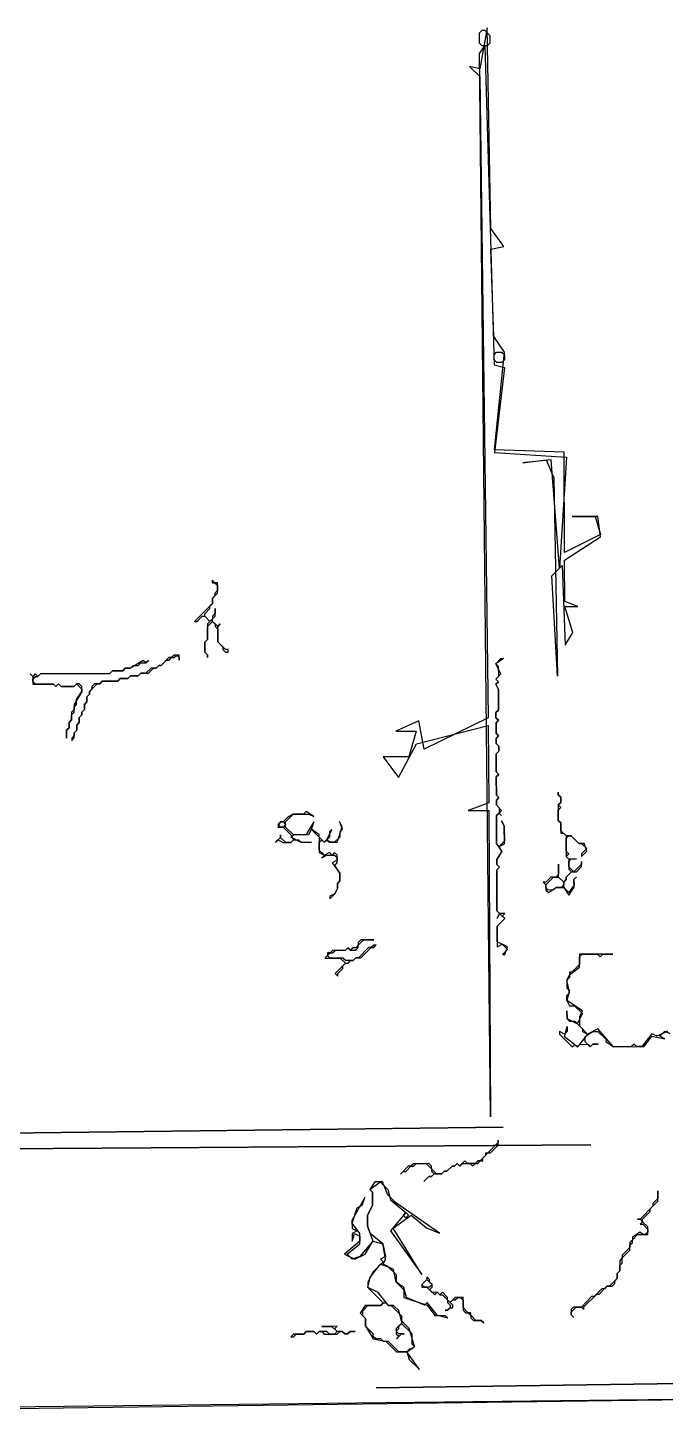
# Model space of a CAD drawing. Header units: inches. Extents: x 0 to 116, y 1 to 63.
# Drawn here: x 44.34 to 59.32, y 1.84 to 34.29 of the extents above; entities that cross this region are included whole.
import ezdxf

# ---------------------------------------------------------------- set-up
doc = ezdxf.new("R2010")
doc.units = ezdxf.units.IN

msp = doc.modelspace()

# ---------------------------------------------------------------- linework, layer by layer
for points in [[(55.13638, 34.29231), (54.96025, 33.32498), (54.71833, 33.38411), (54.9612, 33.14378), (55.16074, 18.10502), (53.65456, 17.37232), (53.53028, 18.03608), (52.98795, 17.79164), (53.47114, 17.79417), (53.29311, 17.18923), (52.68912, 17.18606), (53.05404, 16.70477), (53.47273, 17.49217), (55.16169, 17.92382), (55.17118, 16.11185), (54.68893, 15.92812), (55.17213, 15.93065), (55.20976, 8.74315), (54.95835, 33.68737), (55.0782, 33.8692), (55.29861, 26.38065), (55.54052, 26.32152), (55.30936, 24.32708), (57.00117, 24.21514), (56.83357, 21.61703), (56.63909, 24.15284), (55.97502, 24.08896), (56.5183, 24.15221), (56.70171, 23.73036), (56.78646, 19.07994), (56.65333, 21.43488), (56.89366, 21.67774), (56.96386, 19.80568), (57.14348, 20.10863), (56.95912, 20.71167), (57.26111, 20.71325), (56.95848, 20.83247), (56.95342, 21.79886), (57.79617, 22.34688), (57.73324, 22.82975), (57.12925, 22.82659), (57.67284, 22.82944), (57.79585, 22.40727), (56.95248, 21.98005), (56.94014, 24.33562), (55.30905, 24.38748), (55.53863, 26.68391), (55.29513, 27.04504), (55.22398, 29.0983), (55.52566, 29.16028), (55.22145, 29.58149)], [(55.13638, 34.29231), (54.96025, 33.32498), (54.71833, 33.38411), (54.9612, 33.14378), (55.16074, 18.10502), (53.65456, 17.37232), (53.53028, 18.03608), (52.98795, 17.79164), (53.47114, 17.79417), (53.29311, 17.18923), (52.68912, 17.18606), (53.05404, 16.70477), (53.47273, 17.49217), (55.16169, 17.92382), (55.17118, 16.11185), (54.68893, 15.92812), (55.17213, 15.93065), (55.20976, 8.74315), (54.95835, 33.68737), (55.0782, 33.8692), (55.29861, 26.38065), (55.54052, 26.32152), (55.30936, 24.32708), (57.00117, 24.21514), (56.83357, 21.61703), (56.63909, 24.15284), (55.97502, 24.08896), (56.5183, 24.15221), (56.70171, 23.73036), (56.78646, 19.07994), (56.65333, 21.43488), (56.89366, 21.67774), (56.96386, 19.80568), (57.14348, 20.10863), (56.95912, 20.71167), (57.26111, 20.71325), (56.95848, 20.83247), (56.95342, 21.79886), (57.79617, 22.34688), (57.73324, 22.82975), (57.12925, 22.82659), (57.67284, 22.82944), (57.79585, 22.40727), (56.95248, 21.98005), (56.94014, 24.33562), (55.30905, 24.38748), (55.53863, 26.68391), (55.29513, 27.04504), (55.22398, 29.0983), (55.52566, 29.16028), (55.22145, 29.58149)], [(55.0159, 34.23128), (55.0763, 34.2316), (55.19773, 34.11143), (55.19868, 33.93023), (55.1386, 33.86952), (55.0178, 33.86889), (54.95708, 33.92897), (54.95582, 34.17057)], [(19.38134, 33.86349), (19.63844, 7.83208), (57.56881, 8.09109), (19.69884, 7.8324), (19.18623, 24.98355), (19.50182, 33.92453), (19.9126, 24.68535)], [(19.38134, 33.86349), (19.63844, 7.83208), (57.56881, 8.09109), (19.69884, 7.8324), (19.18623, 24.98355), (19.50182, 33.92453), (19.9126, 24.68535)], [(55.29735, 26.62225), (55.35743, 26.68297), (55.47823, 26.6836), (55.53894, 26.62352), (55.53958, 26.50272), (55.47949, 26.442), (55.35869, 26.44137), (55.29798, 26.50145)], [(19.67227, 24.44249), (19.81837, 8.07463), (55.51302, 8.50313), (19.87877, 8.07495)], [(19.67227, 24.44249), (19.81837, 8.07463), (55.51302, 8.50313), (19.87877, 8.07495)], [(48.68095, 21.33273), (48.68127, 21.27234), (48.74167, 21.27265), (48.80238, 21.21257), (48.80301, 21.09177), (48.74293, 21.03106), (48.74325, 20.97066), (48.68317, 20.90994), (48.6838, 20.78914), (48.26322, 20.36413), (48.32362, 20.36445), (48.44378, 20.48588), (48.50418, 20.4862), (48.62561, 20.36603), (48.56553, 20.30532), (48.56743, 19.94292), (48.50734, 19.88221), (48.50861, 19.64061), (48.56932, 19.58053), (48.56964, 19.52013), (48.56932, 19.58053), (48.50861, 19.64061), (48.50734, 19.88221), (48.56743, 19.94292), (48.56585, 20.24492), (48.68601, 20.36635), (48.74673, 20.30627), (48.74704, 20.24587), (48.80776, 20.18578), (48.80934, 19.88379), (48.93077, 19.76362), (48.93109, 19.70322), (48.9918, 19.64314), (49.0522, 19.64346), (49.05189, 19.70385), (48.99149, 19.70354), (48.80934, 19.88379), (48.80744, 20.24618), (48.86753, 20.3069), (48.80744, 20.24618), (48.68601, 20.36635), (48.6857, 20.42675), (48.74578, 20.48746), (48.74483, 20.66866), (48.74546, 20.54786), (48.68538, 20.48715), (48.6857, 20.42675), (48.62561, 20.36603), (48.50418, 20.4862), (48.50387, 20.5466), (48.62403, 20.66803), (48.62371, 20.72843), (48.6838, 20.78914), (48.68317, 20.90994), (48.80333, 21.03137), (48.80207, 21.27297), (48.74167, 21.27265)], [(48.68095, 21.33273), (48.68127, 21.27234), (48.74167, 21.27265), (48.80238, 21.21257), (48.80301, 21.09177), (48.74293, 21.03106), (48.74325, 20.97066), (48.68317, 20.90994), (48.6838, 20.78914), (48.26322, 20.36413), (48.32362, 20.36445), (48.44378, 20.48588), (48.50418, 20.4862), (48.62561, 20.36603), (48.56553, 20.30532), (48.56743, 19.94292), (48.50734, 19.88221), (48.50861, 19.64061), (48.56932, 19.58053), (48.56964, 19.52013), (48.56932, 19.58053), (48.50861, 19.64061), (48.50734, 19.88221), (48.56743, 19.94292), (48.56585, 20.24492), (48.68601, 20.36635), (48.74673, 20.30627), (48.74704, 20.24587), (48.80776, 20.18578), (48.80934, 19.88379), (48.93077, 19.76362), (48.93109, 19.70322), (48.9918, 19.64314), (49.0522, 19.64346), (49.05189, 19.70385), (48.99149, 19.70354), (48.80934, 19.88379), (48.80744, 20.24618), (48.86753, 20.3069), (48.80744, 20.24618), (48.68601, 20.36635), (48.6857, 20.42675), (48.74578, 20.48746), (48.74483, 20.66866), (48.74546, 20.54786), (48.68538, 20.48715), (48.6857, 20.42675), (48.62561, 20.36603), (48.50418, 20.4862), (48.50387, 20.5466), (48.62403, 20.66803), (48.62371, 20.72843), (48.6838, 20.78914), (48.68317, 20.90994), (48.80333, 21.03137), (48.80207, 21.27297), (48.74167, 21.27265)], [(47.90493, 19.57705), (47.78413, 19.57642), (47.72405, 19.5157), (47.66365, 19.51538), (47.4834, 19.33324), (47.423, 19.33292), (47.36292, 19.27221), (47.24212, 19.27157), (47.12196, 19.15014), (47.00116, 19.14951), (46.94108, 19.08879), (46.75988, 19.08785), (46.6998, 19.02713), (46.5186, 19.02618), (46.45852, 18.96547), (46.09612, 18.96357), (46.03604, 18.90285), (45.91524, 18.90222), (45.85516, 18.8415), (45.85547, 18.78111), (45.79539, 18.72039), (45.79571, 18.65999), (45.73562, 18.59928), (45.73626, 18.47848), (45.67617, 18.41776), (45.67681, 18.29696), (45.61672, 18.23625), (45.61704, 18.17585), (45.55696, 18.11513), (45.55759, 17.99434), (45.49751, 17.93362), (45.49814, 17.81282), (45.43805, 17.75211), (45.43837, 17.69171), (45.37829, 17.63099), (45.3786, 17.57059), (45.43869, 17.63131), (45.43805, 17.75211), (45.49814, 17.81282), (45.49751, 17.93362), (45.55759, 17.99434), (45.55696, 18.11513), (45.61704, 18.17585), (45.61672, 18.23625), (45.67681, 18.29696), (45.67617, 18.41776), (45.73626, 18.47848), (45.73562, 18.59928), (45.79571, 18.65999), (45.79539, 18.72039), (45.97564, 18.90254), (46.03604, 18.90285), (46.09612, 18.96357), (46.45852, 18.96547), (46.5186, 19.02618), (46.6998, 19.02713), (46.75988, 19.08785), (46.94108, 19.08879), (47.00116, 19.14951), (47.18236, 19.15046), (47.30252, 19.27189), (47.36292, 19.27221), (47.423, 19.33292), (47.4834, 19.33324), (47.60357, 19.45467), (47.66397, 19.45498), (47.72405, 19.5157), (47.78445, 19.51602), (47.84453, 19.57673), (47.90525, 19.51665), (47.90557, 19.45625)], [(47.90493, 19.57705), (47.78413, 19.57642), (47.72405, 19.5157), (47.66365, 19.51538), (47.4834, 19.33324), (47.423, 19.33292), (47.36292, 19.27221), (47.24212, 19.27157), (47.12196, 19.15014), (47.00116, 19.14951), (46.94108, 19.08879), (46.75988, 19.08785), (46.6998, 19.02713), (46.5186, 19.02618), (46.45852, 18.96547), (46.09612, 18.96357), (46.03604, 18.90285), (45.91524, 18.90222), (45.85516, 18.8415), (45.85547, 18.78111), (45.79539, 18.72039), (45.79571, 18.65999), (45.73562, 18.59928), (45.73626, 18.47848), (45.67617, 18.41776), (45.67681, 18.29696), (45.61672, 18.23625), (45.61704, 18.17585), (45.55696, 18.11513), (45.55759, 17.99434), (45.49751, 17.93362), (45.49814, 17.81282), (45.43805, 17.75211), (45.43837, 17.69171), (45.37829, 17.63099), (45.3786, 17.57059), (45.43869, 17.63131), (45.43805, 17.75211), (45.49814, 17.81282), (45.49751, 17.93362), (45.55759, 17.99434), (45.55696, 18.11513), (45.61704, 18.17585), (45.61672, 18.23625), (45.67681, 18.29696), (45.67617, 18.41776), (45.73626, 18.47848), (45.73562, 18.59928), (45.79571, 18.65999), (45.79539, 18.72039), (45.97564, 18.90254), (46.03604, 18.90285), (46.09612, 18.96357), (46.45852, 18.96547), (46.5186, 19.02618), (46.6998, 19.02713), (46.75988, 19.08785), (46.94108, 19.08879), (47.00116, 19.14951), (47.18236, 19.15046), (47.30252, 19.27189), (47.36292, 19.27221), (47.423, 19.33292), (47.4834, 19.33324), (47.60357, 19.45467), (47.66397, 19.45498), (47.72405, 19.5157), (47.78445, 19.51602), (47.84453, 19.57673), (47.90525, 19.51665), (47.90557, 19.45625)], [(55.45546, 19.49578), (55.51586, 19.4961), (55.3353, 19.37435), (55.39601, 19.31427), (55.39728, 19.07267), (55.33719, 19.01195), (55.39791, 18.95187), (55.33783, 18.89116), (55.39886, 18.77067), (55.40139, 18.28748), (55.34131, 18.22677), (55.34194, 18.10597), (55.40265, 18.04588), (55.34257, 17.98517), (55.34384, 17.74357), (55.40455, 17.68349), (55.34447, 17.62277), (55.3451, 17.50198), (55.40582, 17.44189), (55.40645, 17.32109), (55.34637, 17.26038), (55.34858, 16.83758), (55.40929, 16.7775), (55.34921, 16.71679), (55.35143, 16.29399), (55.41214, 16.23391), (55.35206, 16.17319), (55.35269, 16.0524), (55.41341, 15.99231), (55.41404, 15.87151), (55.35396, 15.8108), (55.35743, 15.14641), (55.47918, 14.96584), (55.35933, 14.78401), (55.35996, 14.66321), (55.42068, 14.60313), (55.3606, 14.54242), (55.36566, 13.57603), (55.42637, 13.51595), (55.36661, 13.39483), (55.42637, 13.51595), (55.5478, 13.39578), (55.36755, 13.21363), (55.37008, 12.73044), (55.49057, 12.79147), (55.612, 12.67131), (55.49183, 12.54988), (55.55223, 12.55019), (55.61168, 12.73171), (55.36945, 12.85124), (55.36755, 13.21363), (55.5478, 13.39578), (55.48709, 13.45586), (55.54717, 13.51658), (55.42637, 13.51595), (55.36566, 13.57603), (55.3606, 14.54242), (55.42068, 14.60313), (55.35996, 14.66321), (55.35933, 14.78401), (55.47918, 14.96584), (55.41815, 15.08633), (55.53863, 15.14736), (55.53642, 15.57015), (55.47539, 15.69063), (55.53642, 15.57015), (55.53832, 15.20776), (55.41815, 15.08633), (55.35743, 15.14641), (55.35396, 15.8108), (55.41404, 15.87151), (55.47475, 15.81143), (55.41404, 15.87151), (55.47412, 15.93223), (55.35269, 16.0524), (55.35206, 16.17319), (55.41214, 16.23391), (55.35143, 16.29399), (55.34921, 16.71679), (55.40929, 16.7775), (55.34858, 16.83758), (55.34637, 17.26038), (55.40645, 17.32109), (55.40582, 17.44189), (55.3451, 17.50198), (55.34447, 17.62277), (55.40455, 17.68349), (55.34384, 17.74357), (55.34257, 17.98517), (55.40265, 18.04588), (55.34194, 18.10597), (55.34131, 18.22677), (55.40139, 18.28748), (55.39886, 18.77067), (55.33783, 18.89116), (55.39791, 18.95187), (55.33719, 19.01195), (55.45736, 19.13339), (55.3353, 19.37435)], [(55.45546, 19.49578), (55.51586, 19.4961), (55.3353, 19.37435), (55.39601, 19.31427), (55.39728, 19.07267), (55.33719, 19.01195), (55.39791, 18.95187), (55.33783, 18.89116), (55.39886, 18.77067), (55.40139, 18.28748), (55.34131, 18.22677), (55.34194, 18.10597), (55.40265, 18.04588), (55.34257, 17.98517), (55.34384, 17.74357), (55.40455, 17.68349), (55.34447, 17.62277), (55.3451, 17.50198), (55.40582, 17.44189), (55.40645, 17.32109), (55.34637, 17.26038), (55.34858, 16.83758), (55.40929, 16.7775), (55.34921, 16.71679), (55.35143, 16.29399), (55.41214, 16.23391), (55.35206, 16.17319), (55.35269, 16.0524), (55.41341, 15.99231), (55.41404, 15.87151), (55.35396, 15.8108), (55.35743, 15.14641), (55.47918, 14.96584), (55.35933, 14.78401), (55.35996, 14.66321), (55.42068, 14.60313), (55.3606, 14.54242), (55.36566, 13.57603), (55.42637, 13.51595), (55.36661, 13.39483), (55.42637, 13.51595), (55.5478, 13.39578), (55.36755, 13.21363), (55.37008, 12.73044), (55.49057, 12.79147), (55.612, 12.67131), (55.49183, 12.54988), (55.55223, 12.55019), (55.61168, 12.73171), (55.36945, 12.85124), (55.36755, 13.21363), (55.5478, 13.39578), (55.48709, 13.45586), (55.54717, 13.51658), (55.42637, 13.51595), (55.36566, 13.57603), (55.3606, 14.54242), (55.42068, 14.60313), (55.35996, 14.66321), (55.35933, 14.78401), (55.47918, 14.96584), (55.41815, 15.08633), (55.53863, 15.14736), (55.53642, 15.57015), (55.47539, 15.69063), (55.53642, 15.57015), (55.53832, 15.20776), (55.41815, 15.08633), (55.35743, 15.14641), (55.35396, 15.8108), (55.41404, 15.87151), (55.47475, 15.81143), (55.41404, 15.87151), (55.47412, 15.93223), (55.35269, 16.0524), (55.35206, 16.17319), (55.41214, 16.23391), (55.35143, 16.29399), (55.34921, 16.71679), (55.40929, 16.7775), (55.34858, 16.83758), (55.34637, 17.26038), (55.40645, 17.32109), (55.40582, 17.44189), (55.3451, 17.50198), (55.34447, 17.62277), (55.40455, 17.68349), (55.34384, 17.74357), (55.34257, 17.98517), (55.40265, 18.04588), (55.34194, 18.10597), (55.34131, 18.22677), (55.40139, 18.28748), (55.39886, 18.77067), (55.33783, 18.89116), (55.39791, 18.95187), (55.33719, 19.01195), (55.45736, 19.13339), (55.3353, 19.37435)], [(47.18078, 19.45245), (47.12069, 19.39174), (47.05998, 19.45182), (46.75893, 19.26904), (46.63813, 19.26841), (46.57805, 19.2077), (46.33645, 19.20643), (46.27637, 19.14571), (44.64559, 19.13718), (44.58551, 19.07646), (44.52479, 19.13654), (44.46471, 19.07583), (44.404, 19.13591), (44.46471, 19.07583), (44.46566, 18.89463), (44.94885, 18.89716), (45.00957, 18.83708), (45.06965, 18.89779), (45.13037, 18.83771), (45.43236, 18.83929), (45.49245, 18.90001), (45.61388, 18.77984), (45.61419, 18.71944), (45.43458, 18.4165), (45.43521, 18.2957), (45.37513, 18.23498), (45.37607, 18.05379), (45.31599, 17.99307), (45.31662, 17.87227), (45.25654, 17.81156), (45.25749, 17.63036), (45.25654, 17.81156), (45.31662, 17.87227), (45.31599, 17.99307), (45.37607, 18.05379), (45.37544, 18.17458), (45.43552, 18.2353), (45.43489, 18.3561), (45.49498, 18.41681), (45.49434, 18.53761), (45.61419, 18.71944), (45.61356, 18.84024), (45.55284, 18.90032), (45.49245, 18.90001), (45.43236, 18.83929), (45.13037, 18.83771), (45.06965, 18.89779), (45.00957, 18.83708), (44.94885, 18.89716), (44.52606, 18.89495), (44.46534, 18.95503), (44.46503, 19.01543), (44.52511, 19.07614), (44.58551, 19.07646), (44.64559, 19.13718), (46.27637, 19.14571), (46.33645, 19.20643), (46.57805, 19.2077), (46.63813, 19.26841), (46.75893, 19.26904), (46.81901, 19.32976), (46.93981, 19.33039), (46.99989, 19.39111), (47.12069, 19.39174)], [(47.18078, 19.45245), (47.12069, 19.39174), (47.05998, 19.45182), (46.75893, 19.26904), (46.63813, 19.26841), (46.57805, 19.2077), (46.33645, 19.20643), (46.27637, 19.14571), (44.64559, 19.13718), (44.58551, 19.07646), (44.52479, 19.13654), (44.46471, 19.07583), (44.404, 19.13591), (44.46471, 19.07583), (44.46566, 18.89463), (44.94885, 18.89716), (45.00957, 18.83708), (45.06965, 18.89779), (45.13037, 18.83771), (45.43236, 18.83929), (45.49245, 18.90001), (45.61388, 18.77984), (45.61419, 18.71944), (45.43458, 18.4165), (45.43521, 18.2957), (45.37513, 18.23498), (45.37607, 18.05379), (45.31599, 17.99307), (45.31662, 17.87227), (45.25654, 17.81156), (45.25749, 17.63036), (45.25654, 17.81156), (45.31662, 17.87227), (45.31599, 17.99307), (45.37607, 18.05379), (45.37544, 18.17458), (45.43552, 18.2353), (45.43489, 18.3561), (45.49498, 18.41681), (45.49434, 18.53761), (45.61419, 18.71944), (45.61356, 18.84024), (45.55284, 18.90032), (45.49245, 18.90001), (45.43236, 18.83929), (45.13037, 18.83771), (45.06965, 18.89779), (45.00957, 18.83708), (44.94885, 18.89716), (44.52606, 18.89495), (44.46534, 18.95503), (44.46503, 19.01543), (44.52511, 19.07614), (44.58551, 19.07646), (44.64559, 19.13718), (46.27637, 19.14571), (46.33645, 19.20643), (46.57805, 19.2077), (46.63813, 19.26841), (46.75893, 19.26904), (46.81901, 19.32976), (46.93981, 19.33039), (46.99989, 19.39111), (47.12069, 19.39174)], [(56.80069, 16.36198), (56.80101, 16.30158), (56.86172, 16.2415), (56.86235, 16.1207), (56.80227, 16.05999), (56.80417, 15.69759), (56.86488, 15.63751), (56.86615, 15.39591), (56.92655, 15.39623), (56.98726, 15.33614), (56.98979, 14.85295), (57.05051, 14.79287), (57.05177, 14.55127), (57.11249, 14.49119), (56.99232, 14.36976), (56.99264, 14.30936), (56.93256, 14.24864), (56.81113, 14.36881), (56.80954, 14.6708), (56.81081, 14.42921), (56.75073, 14.36849), (56.62993, 14.36786), (56.50976, 14.24643), (56.44936, 14.24611), (56.51008, 14.18603), (56.51071, 14.06523), (56.57143, 14.00515), (56.75199, 14.1269), (56.93319, 14.12784), (57.05494, 13.94728), (57.17479, 14.12911), (57.17384, 14.31031), (57.23392, 14.37102), (57.17384, 14.31031), (57.17447, 14.18951), (57.05462, 14.00768), (56.93319, 14.12784), (56.93256, 14.24864), (56.99264, 14.30936), (56.99232, 14.36976), (57.11249, 14.49119), (57.23329, 14.49182), (57.35345, 14.61325), (57.35282, 14.73405), (57.35314, 14.67365), (57.17289, 14.4915), (57.05146, 14.61167), (57.05082, 14.73247), (57.11091, 14.79318), (57.23171, 14.79382), (57.05051, 14.79287), (56.98979, 14.85295), (57.04988, 14.91367), (56.98916, 14.97375), (56.98758, 15.27575), (57.04766, 15.33646), (57.10806, 15.33678), (57.29021, 15.15653), (57.35061, 15.15684), (57.47204, 15.03668), (57.35187, 14.91525), (57.35219, 14.85485), (57.47235, 14.97628), (57.41101, 15.15716), (57.29021, 15.15653), (57.10806, 15.33678), (56.98726, 15.33614), (56.86583, 15.45631), (56.86488, 15.63751), (56.80417, 15.69759), (56.8029, 15.93919), (56.86299, 15.9999), (56.80227, 16.05999), (56.86235, 16.1207), (56.86172, 16.2415), (56.80101, 16.30158)], [(56.80069, 16.36198), (56.80101, 16.30158), (56.86172, 16.2415), (56.86235, 16.1207), (56.80227, 16.05999), (56.80417, 15.69759), (56.86488, 15.63751), (56.86615, 15.39591), (56.92655, 15.39623), (56.98726, 15.33614), (56.98979, 14.85295), (57.05051, 14.79287), (57.05177, 14.55127), (57.11249, 14.49119), (56.99232, 14.36976), (56.99264, 14.30936), (56.93256, 14.24864), (56.81113, 14.36881), (56.80954, 14.6708), (56.81081, 14.42921), (56.75073, 14.36849), (56.62993, 14.36786), (56.50976, 14.24643), (56.44936, 14.24611), (56.51008, 14.18603), (56.51071, 14.06523), (56.57143, 14.00515), (56.75199, 14.1269), (56.93319, 14.12784), (57.05494, 13.94728), (57.17479, 14.12911), (57.17384, 14.31031), (57.23392, 14.37102), (57.17384, 14.31031), (57.17447, 14.18951), (57.05462, 14.00768), (56.93319, 14.12784), (56.93256, 14.24864), (56.99264, 14.30936), (56.99232, 14.36976), (57.11249, 14.49119), (57.23329, 14.49182), (57.35345, 14.61325), (57.35282, 14.73405), (57.35314, 14.67365), (57.17289, 14.4915), (57.05146, 14.61167), (57.05082, 14.73247), (57.11091, 14.79318), (57.23171, 14.79382), (57.05051, 14.79287), (56.98979, 14.85295), (57.04988, 14.91367), (56.98916, 14.97375), (56.98758, 15.27575), (57.04766, 15.33646), (57.10806, 15.33678), (57.29021, 15.15653), (57.35061, 15.15684), (57.47204, 15.03668), (57.35187, 14.91525), (57.35219, 14.85485), (57.47235, 14.97628), (57.41101, 15.15716), (57.29021, 15.15653), (57.10806, 15.33678), (56.98726, 15.33614), (56.86583, 15.45631), (56.86488, 15.63751), (56.80417, 15.69759), (56.8029, 15.93919), (56.86299, 15.9999), (56.80227, 16.05999), (56.86235, 16.1207), (56.86172, 16.2415), (56.80101, 16.30158)], [(50.5821, 15.84621), (50.9445, 15.84811), (51.06561, 15.78834), (50.88378, 15.90819), (50.8237, 15.84748), (50.5821, 15.84621), (50.46162, 15.78518), (50.34146, 15.66375), (50.28106, 15.66344), (50.22129, 15.54232), (50.34209, 15.54295), (50.52424, 15.3627), (50.58527, 15.24222), (50.52518, 15.18151), (50.40439, 15.18087), (50.28295, 15.30104), (50.28264, 15.36144), (50.28295, 15.30104), (50.16279, 15.17961), (50.22287, 15.24032), (50.34399, 15.18056), (50.52518, 15.18151), (50.58527, 15.24222), (50.70607, 15.24285), (50.76678, 15.18277), (51.00838, 15.18404), (50.76678, 15.18277), (50.52455, 15.30231), (50.58463, 15.36302), (50.94703, 15.36492), (51.0068, 15.48603), (51.18894, 15.30578), (51.19084, 14.94339), (51.31195, 14.88362), (51.25187, 14.82291), (51.37235, 14.88394), (51.55355, 14.88489), (51.61427, 14.8248), (51.61458, 14.76441), (51.4941, 14.70337), (51.67656, 14.46273), (51.67751, 14.28153), (51.61743, 14.22081), (51.61806, 14.10001), (51.5583, 13.9789), (51.43781, 13.91787), (51.43813, 13.85747), (51.5583, 13.9789), (51.61806, 14.10001), (51.61743, 14.22081), (51.67751, 14.28153), (51.67656, 14.46273), (51.55482, 14.64329), (51.6149, 14.70401), (51.61395, 14.8852), (51.55324, 14.94529), (51.49315, 14.88457), (51.43244, 14.94465), (51.31195, 14.88362), (51.19052, 15.00379), (51.18958, 15.18499), (51.24966, 15.2457), (51.31037, 15.18562), (51.37046, 15.24633), (51.43117, 15.18625), (51.61237, 15.1872), (51.73127, 15.55023), (51.67024, 15.67071), (51.73159, 15.48983), (51.6715, 15.42911), (51.67214, 15.30831), (51.55197, 15.18688), (51.43117, 15.18625), (51.37046, 15.24633), (51.48999, 15.48856), (51.42991, 15.42785), (51.43054, 15.30705), (51.31037, 15.18562), (51.18894, 15.30578), (51.18863, 15.36618), (51.0068, 15.48603), (51.06625, 15.66755), (50.88663, 15.3646), (50.58463, 15.36302), (50.40249, 15.54327), (50.40186, 15.66407)], [(50.5821, 15.84621), (50.9445, 15.84811), (51.06561, 15.78834), (50.88378, 15.90819), (50.8237, 15.84748), (50.5821, 15.84621), (50.46162, 15.78518), (50.34146, 15.66375), (50.28106, 15.66344), (50.22129, 15.54232), (50.34209, 15.54295), (50.52424, 15.3627), (50.58527, 15.24222), (50.52518, 15.18151), (50.40439, 15.18087), (50.28295, 15.30104), (50.28264, 15.36144), (50.28295, 15.30104), (50.16279, 15.17961), (50.22287, 15.24032), (50.34399, 15.18056), (50.52518, 15.18151), (50.58527, 15.24222), (50.70607, 15.24285), (50.76678, 15.18277), (51.00838, 15.18404), (50.76678, 15.18277), (50.52455, 15.30231), (50.58463, 15.36302), (50.94703, 15.36492), (51.0068, 15.48603), (51.18894, 15.30578), (51.19084, 14.94339), (51.31195, 14.88362), (51.25187, 14.82291), (51.37235, 14.88394), (51.55355, 14.88489), (51.61427, 14.8248), (51.61458, 14.76441), (51.4941, 14.70337), (51.67656, 14.46273), (51.67751, 14.28153), (51.61743, 14.22081), (51.61806, 14.10001), (51.5583, 13.9789), (51.43781, 13.91787), (51.43813, 13.85747), (51.5583, 13.9789), (51.61806, 14.10001), (51.61743, 14.22081), (51.67751, 14.28153), (51.67656, 14.46273), (51.55482, 14.64329), (51.6149, 14.70401), (51.61395, 14.8852), (51.55324, 14.94529), (51.49315, 14.88457), (51.43244, 14.94465), (51.31195, 14.88362), (51.19052, 15.00379), (51.18958, 15.18499), (51.24966, 15.2457), (51.31037, 15.18562), (51.37046, 15.24633), (51.43117, 15.18625), (51.61237, 15.1872), (51.73127, 15.55023), (51.67024, 15.67071), (51.73159, 15.48983), (51.6715, 15.42911), (51.67214, 15.30831), (51.55197, 15.18688), (51.43117, 15.18625), (51.37046, 15.24633), (51.48999, 15.48856), (51.42991, 15.42785), (51.43054, 15.30705), (51.31037, 15.18562), (51.18894, 15.30578), (51.18863, 15.36618), (51.0068, 15.48603), (51.06625, 15.66755), (50.88663, 15.3646), (50.58463, 15.36302), (50.40249, 15.54327), (50.40186, 15.66407)], [(50.22097, 15.60272), (50.28106, 15.66344), (50.34146, 15.66375), (50.40217, 15.60367), (50.34209, 15.54295), (50.28169, 15.54264)], [(56.93256, 14.24864), (56.93287, 14.18824), (56.87279, 14.12753), (56.75199, 14.1269), (56.69191, 14.06618), (56.57111, 14.06555), (56.51039, 14.12563), (56.51008, 14.18603), (56.69033, 14.36818), (56.81113, 14.36881)], [(52.46998, 12.89646), (52.16798, 12.89488), (52.1079, 12.83416), (52.10821, 12.77376), (52.04813, 12.71305), (51.98773, 12.71273), (51.92765, 12.65202), (51.86693, 12.7121), (51.80685, 12.65138), (51.50485, 12.6498), (51.44477, 12.58909), (51.38437, 12.58877), (51.38469, 12.52837), (51.3246, 12.46766), (51.687, 12.46955), (51.80843, 12.34939), (51.5681, 12.10653), (51.62881, 12.04644), (51.6285, 12.10684), (51.74866, 12.22827), (51.74835, 12.28867), (51.80843, 12.34939), (51.86883, 12.3497), (51.92891, 12.41042), (51.98931, 12.41074), (52.04939, 12.47145), (52.17019, 12.47208), (52.41052, 12.71494), (52.47092, 12.71526), (52.53101, 12.77598), (52.47061, 12.77566), (52.41052, 12.71494), (52.35013, 12.71463), (52.10979, 12.47177), (52.04939, 12.47145), (51.98931, 12.41074), (51.80811, 12.40979), (51.7474, 12.46987), (51.4454, 12.46829), (51.38469, 12.52837), (51.44477, 12.58909), (51.50517, 12.5894), (51.56525, 12.65012), (51.80685, 12.65138), (51.86693, 12.7121), (51.92765, 12.65202), (52.04845, 12.65265), (52.10853, 12.71336), (52.10821, 12.77376), (52.22838, 12.89519)], [(52.46998, 12.89646), (52.16798, 12.89488), (52.1079, 12.83416), (52.10821, 12.77376), (52.04813, 12.71305), (51.98773, 12.71273), (51.92765, 12.65202), (51.86693, 12.7121), (51.80685, 12.65138), (51.50485, 12.6498), (51.44477, 12.58909), (51.38437, 12.58877), (51.38469, 12.52837), (51.3246, 12.46766), (51.687, 12.46955), (51.80843, 12.34939), (51.5681, 12.10653), (51.62881, 12.04644), (51.6285, 12.10684), (51.74866, 12.22827), (51.74835, 12.28867), (51.80843, 12.34939), (51.86883, 12.3497), (51.92891, 12.41042), (51.98931, 12.41074), (52.04939, 12.47145), (52.17019, 12.47208), (52.41052, 12.71494), (52.47092, 12.71526), (52.53101, 12.77598), (52.47061, 12.77566), (52.41052, 12.71494), (52.35013, 12.71463), (52.10979, 12.47177), (52.04939, 12.47145), (51.98931, 12.41074), (51.80811, 12.40979), (51.7474, 12.46987), (51.4454, 12.46829), (51.38469, 12.52837), (51.44477, 12.58909), (51.50517, 12.5894), (51.56525, 12.65012), (51.80685, 12.65138), (51.86693, 12.7121), (51.92765, 12.65202), (52.04845, 12.65265), (52.10853, 12.71336), (52.10821, 12.77376), (52.22838, 12.89519)], [(55.3938, 8.2005), (55.39412, 8.1401), (55.15379, 7.89724), (55.09339, 7.89693), (55.0937, 7.83653), (54.97354, 7.7151), (54.91314, 7.71478), (54.85306, 7.65406), (54.67186, 7.65312), (54.61114, 7.7132), (54.49098, 7.59177), (54.43026, 7.65185), (54.37018, 7.59114), (54.30978, 7.59082), (54.18961, 7.46939), (54.12922, 7.46907), (54.06913, 7.40836), (53.94833, 7.40772), (53.8269, 7.52789), (53.82659, 7.58829), (53.76587, 7.64837), (53.40348, 7.64647), (53.34339, 7.58576), (53.28299, 7.58544), (53.10275, 7.4033), (53.16283, 7.46401), (53.22323, 7.46433), (53.34339, 7.58576), (53.40379, 7.58608), (53.46388, 7.64679), (53.70547, 7.64806), (53.8269, 7.52789), (53.82722, 7.46749), (53.88794, 7.40741), (53.82785, 7.34669), (53.76745, 7.34638), (53.64729, 7.22495), (53.76745, 7.34638), (53.82785, 7.34669), (53.88794, 7.40741), (54.06913, 7.40836), (54.12922, 7.46907), (54.18961, 7.46939), (54.30978, 7.59082), (54.37018, 7.59114), (54.43026, 7.65185), (54.49098, 7.59177), (54.55106, 7.65248), (54.73226, 7.65343), (54.79297, 7.59335), (54.85306, 7.65406), (54.91346, 7.65438), (54.97354, 7.7151), (55.03394, 7.71541), (55.03362, 7.77581), (55.15379, 7.89724), (55.21419, 7.89756), (55.39444, 8.0797)], [(55.3938, 8.2005), (55.39412, 8.1401), (55.15379, 7.89724), (55.09339, 7.89693), (55.0937, 7.83653), (54.97354, 7.7151), (54.91314, 7.71478), (54.85306, 7.65406), (54.67186, 7.65312), (54.61114, 7.7132), (54.49098, 7.59177), (54.43026, 7.65185), (54.37018, 7.59114), (54.30978, 7.59082), (54.18961, 7.46939), (54.12922, 7.46907), (54.06913, 7.40836), (53.94833, 7.40772), (53.8269, 7.52789), (53.82659, 7.58829), (53.76587, 7.64837), (53.40348, 7.64647), (53.34339, 7.58576), (53.28299, 7.58544), (53.10275, 7.4033), (53.16283, 7.46401), (53.22323, 7.46433), (53.34339, 7.58576), (53.40379, 7.58608), (53.46388, 7.64679), (53.70547, 7.64806), (53.8269, 7.52789), (53.82722, 7.46749), (53.88794, 7.40741), (53.82785, 7.34669), (53.76745, 7.34638), (53.64729, 7.22495), (53.76745, 7.34638), (53.82785, 7.34669), (53.88794, 7.40741), (54.06913, 7.40836), (54.12922, 7.46907), (54.18961, 7.46939), (54.30978, 7.59082), (54.37018, 7.59114), (54.43026, 7.65185), (54.49098, 7.59177), (54.55106, 7.65248), (54.73226, 7.65343), (54.79297, 7.59335), (54.85306, 7.65406), (54.91346, 7.65438), (54.97354, 7.7151), (55.03394, 7.71541), (55.03362, 7.77581), (55.15379, 7.89724), (55.21419, 7.89756), (55.39444, 8.0797)], [(52.4997, 7.21894), (52.37985, 7.03711), (52.44057, 6.97702), (52.44215, 6.67503), (52.32262, 6.4328), (52.32388, 6.1912), (52.44658, 5.82944), (52.14648, 5.46546), (51.9656, 5.40411), (51.84417, 5.52428), (52.1449, 5.76746), (52.14363, 6.00906), (51.96117, 6.2497), (52.08007, 6.61273), (52.20055, 6.67376), (52.26, 6.85528), (51.96085, 6.3101), (51.9618, 6.1289), (52.08292, 6.06914), (51.96244, 6.00811), (51.96338, 5.82691), (52.02283, 6.00842), (52.14395, 5.94866), (52.14458, 5.82786), (51.78377, 5.52396), (52.026, 5.40443), (52.26696, 5.52649), (52.44658, 5.82944), (52.68849, 5.7703), (52.75047, 5.46863), (52.62999, 5.40759), (52.6907, 5.34751), (52.45037, 5.10465), (52.33084, 4.86242), (52.33147, 4.74162), (52.69576, 4.38112), (52.63568, 4.32041), (52.27329, 4.31851), (52.15344, 4.13668), (52.27487, 4.01652), (52.27582, 3.83532), (52.4586, 3.53427), (52.76091, 3.47545), (53.00377, 3.23512), (53.24537, 3.23639), (53.30671, 3.0555), (53.54958, 2.81517), (53.24537, 3.23639), (53.42593, 3.35813), (53.30292, 3.78029), (53.12077, 3.96054), (53.05911, 4.20182), (52.93768, 4.32199), (52.81688, 4.32136), (52.5737, 4.62209), (52.33147, 4.74162), (52.39061, 4.98353), (52.63062, 5.2868), (52.81214, 5.22734), (52.99428, 5.0471), (52.99523, 4.8659), (53.17738, 4.68565), (53.17833, 4.50445), (53.72287, 4.3261), (53.90533, 4.08545), (54.14693, 4.08672), (54.20764, 4.02664), (53.96573, 4.08577), (53.72255, 4.3865), (53.66247, 4.32578), (53.23872, 4.50477), (53.17706, 4.74605), (52.99523, 4.8659), (52.93325, 5.16758), (52.69102, 5.28711), (52.75079, 5.40823), (52.68849, 5.7703), (52.38523, 6.01032), (52.32388, 6.1912), (52.32262, 6.4328), (52.44215, 6.67503), (52.44057, 6.97702), (52.37985, 7.03711), (52.6205, 7.21957), (52.80265, 7.03932), (52.86431, 6.79804), (53.22829, 6.49794), (52.86811, 6.07325), (53.59827, 5.05026), (52.92819, 6.13396), (53.3494, 6.43817), (53.71338, 6.13808), (54.01601, 6.01886), (52.98543, 6.73827), (52.80328, 6.91852), (52.6809, 7.21989)], [(52.4997, 7.21894), (52.37985, 7.03711), (52.44057, 6.97702), (52.44215, 6.67503), (52.32262, 6.4328), (52.32388, 6.1912), (52.44658, 5.82944), (52.14648, 5.46546), (51.9656, 5.40411), (51.84417, 5.52428), (52.1449, 5.76746), (52.14363, 6.00906), (51.96117, 6.2497), (52.08007, 6.61273), (52.20055, 6.67376), (52.26, 6.85528), (51.96085, 6.3101), (51.9618, 6.1289), (52.08292, 6.06914), (51.96244, 6.00811), (51.96338, 5.82691), (52.02283, 6.00842), (52.14395, 5.94866), (52.14458, 5.82786), (51.78377, 5.52396), (52.026, 5.40443), (52.26696, 5.52649), (52.44658, 5.82944), (52.68849, 5.7703), (52.75047, 5.46863), (52.62999, 5.40759), (52.6907, 5.34751), (52.45037, 5.10465), (52.33084, 4.86242), (52.33147, 4.74162), (52.69576, 4.38112), (52.63568, 4.32041), (52.27329, 4.31851), (52.15344, 4.13668), (52.27487, 4.01652), (52.27582, 3.83532), (52.4586, 3.53427), (52.76091, 3.47545), (53.00377, 3.23512), (53.24537, 3.23639), (53.30671, 3.0555), (53.54958, 2.81517), (53.24537, 3.23639), (53.42593, 3.35813), (53.30292, 3.78029), (53.12077, 3.96054), (53.05911, 4.20182), (52.93768, 4.32199), (52.81688, 4.32136), (52.5737, 4.62209), (52.33147, 4.74162), (52.39061, 4.98353), (52.63062, 5.2868), (52.81214, 5.22734), (52.99428, 5.0471), (52.99523, 4.8659), (53.17738, 4.68565), (53.17833, 4.50445), (53.72287, 4.3261), (53.90533, 4.08545), (54.14693, 4.08672), (54.20764, 4.02664), (53.96573, 4.08577), (53.72255, 4.3865), (53.66247, 4.32578), (53.23872, 4.50477), (53.17706, 4.74605), (52.99523, 4.8659), (52.93325, 5.16758), (52.69102, 5.28711), (52.75079, 5.40823), (52.68849, 5.7703), (52.38523, 6.01032), (52.32388, 6.1912), (52.32262, 6.4328), (52.44215, 6.67503), (52.44057, 6.97702), (52.37985, 7.03711), (52.6205, 7.21957), (52.80265, 7.03932), (52.86431, 6.79804), (53.22829, 6.49794), (52.86811, 6.07325), (53.59827, 5.05026), (52.92819, 6.13396), (53.3494, 6.43817), (53.71338, 6.13808), (54.01601, 6.01886), (52.98543, 6.73827), (52.80328, 6.91852), (52.6809, 7.21989)], [(59.14488, 7.01213), (59.14583, 6.83093), (59.02566, 6.7095), (59.02598, 6.6491), (58.72556, 6.34552), (58.66516, 6.34521), (58.72556, 6.34552), (58.78628, 6.28544), (58.72619, 6.22472), (58.78659, 6.22504), (58.90802, 6.10487), (58.90834, 6.04448), (58.84826, 5.98376), (58.78786, 5.98344), (58.72714, 6.04353), (58.54658, 5.92178), (58.54689, 5.86138), (58.48681, 5.80067), (58.48744, 5.67987), (58.30719, 5.49772), (58.30751, 5.43732), (58.24743, 5.37661), (58.24869, 5.13501), (58.18861, 5.07429), (58.18924, 4.9535), (58.00899, 4.77135), (57.94859, 4.77103), (57.88851, 4.71032), (57.82811, 4.71), (57.64786, 4.52785), (57.58746, 4.52754), (57.34713, 4.28468), (57.16594, 4.28373), (57.10585, 4.22301), (57.10649, 4.10221), (57.1672, 4.04213), (57.10649, 4.10221), (57.10617, 4.16261), (57.22633, 4.28404), (57.34713, 4.28468), (57.40785, 4.22459), (57.40753, 4.28499), (57.70795, 4.58857), (57.76835, 4.58889), (57.94859, 4.77103), (58.06939, 4.77167), (58.12948, 4.83238), (58.12916, 4.89278), (58.18924, 4.9535), (58.18861, 5.07429), (58.24869, 5.13501), (58.24806, 5.25581), (58.30814, 5.31652), (58.30751, 5.43732), (58.48776, 5.61947), (58.48713, 5.74027), (58.54721, 5.80098), (58.54689, 5.86138), (58.66706, 5.98281), (58.90866, 5.98408), (58.90771, 6.16527), (58.78628, 6.28544), (58.78596, 6.34584), (58.96621, 6.52799), (58.96589, 6.58838), (59.14614, 6.77053)], [(59.14488, 7.01213), (59.14583, 6.83093), (59.02566, 6.7095), (59.02598, 6.6491), (58.72556, 6.34552), (58.66516, 6.34521), (58.72556, 6.34552), (58.78628, 6.28544), (58.72619, 6.22472), (58.78659, 6.22504), (58.90802, 6.10487), (58.90834, 6.04448), (58.84826, 5.98376), (58.78786, 5.98344), (58.72714, 6.04353), (58.54658, 5.92178), (58.54689, 5.86138), (58.48681, 5.80067), (58.48744, 5.67987), (58.30719, 5.49772), (58.30751, 5.43732), (58.24743, 5.37661), (58.24869, 5.13501), (58.18861, 5.07429), (58.18924, 4.9535), (58.00899, 4.77135), (57.94859, 4.77103), (57.88851, 4.71032), (57.82811, 4.71), (57.64786, 4.52785), (57.58746, 4.52754), (57.34713, 4.28468), (57.16594, 4.28373), (57.10585, 4.22301), (57.10649, 4.10221), (57.1672, 4.04213), (57.10649, 4.10221), (57.10617, 4.16261), (57.22633, 4.28404), (57.34713, 4.28468), (57.40785, 4.22459), (57.40753, 4.28499), (57.70795, 4.58857), (57.76835, 4.58889), (57.94859, 4.77103), (58.06939, 4.77167), (58.12948, 4.83238), (58.12916, 4.89278), (58.18924, 4.9535), (58.18861, 5.07429), (58.24869, 5.13501), (58.24806, 5.25581), (58.30814, 5.31652), (58.30751, 5.43732), (58.48776, 5.61947), (58.48713, 5.74027), (58.54721, 5.80098), (58.54689, 5.86138), (58.66706, 5.98281), (58.90866, 5.98408), (58.90771, 6.16527), (58.78628, 6.28544), (58.78596, 6.34584), (58.96621, 6.52799), (58.96589, 6.58838), (59.14614, 6.77053)], [(53.16821, 6.43723), (53.22829, 6.49794), (53.289, 6.43786), (53.22892, 6.37714)], [(53.71939, 4.99049), (53.7197, 4.93009), (53.59954, 4.80866), (53.59985, 4.74826), (53.72065, 4.7489), (53.9028, 4.56865), (53.96288, 4.62936), (54.0236, 4.56928), (54.084, 4.5696), (54.20543, 4.44943), (54.20574, 4.38903), (54.26646, 4.32895), (54.26678, 4.26855), (54.20669, 4.20783), (54.14629, 4.20752), (54.20669, 4.20783), (54.26678, 4.26855), (54.32717, 4.26886), (54.32686, 4.32926), (54.26614, 4.38935), (54.32623, 4.45006), (54.38662, 4.45038), (54.44671, 4.51109), (54.50711, 4.51141), (54.56782, 4.45133), (54.56909, 4.20973), (54.6298, 4.14965), (54.6902, 4.14996), (54.75092, 4.08988), (54.75123, 4.02948), (54.81195, 3.9694), (54.99315, 3.97035), (55.05386, 3.91026), (54.99315, 3.97035), (54.87235, 3.96971), (54.75092, 4.08988), (54.7506, 4.15028), (54.6902, 4.14996), (54.56877, 4.27013), (54.56751, 4.51173), (54.38631, 4.51078), (54.26614, 4.38935), (54.20543, 4.44943), (54.20511, 4.50983), (54.08368, 4.62999), (54.0236, 4.56928), (53.96288, 4.62936), (53.84208, 4.62873), (53.78137, 4.68881), (53.84145, 4.74953), (53.84113, 4.80993), (53.78042, 4.87001), (53.7801, 4.93041)], [(53.71939, 4.99049), (53.7197, 4.93009), (53.59954, 4.80866), (53.59985, 4.74826), (53.72065, 4.7489), (53.9028, 4.56865), (53.96288, 4.62936), (54.0236, 4.56928), (54.084, 4.5696), (54.20543, 4.44943), (54.20574, 4.38903), (54.26646, 4.32895), (54.26678, 4.26855), (54.20669, 4.20783), (54.14629, 4.20752), (54.20669, 4.20783), (54.26678, 4.26855), (54.32717, 4.26886), (54.32686, 4.32926), (54.26614, 4.38935), (54.32623, 4.45006), (54.38662, 4.45038), (54.44671, 4.51109), (54.50711, 4.51141), (54.56782, 4.45133), (54.56909, 4.20973), (54.6298, 4.14965), (54.6902, 4.14996), (54.75092, 4.08988), (54.75123, 4.02948), (54.81195, 3.9694), (54.99315, 3.97035), (55.05386, 3.91026), (54.99315, 3.97035), (54.87235, 3.96971), (54.75092, 4.08988), (54.7506, 4.15028), (54.6902, 4.14996), (54.56877, 4.27013), (54.56751, 4.51173), (54.38631, 4.51078), (54.26614, 4.38935), (54.20543, 4.44943), (54.20511, 4.50983), (54.08368, 4.62999), (54.0236, 4.56928), (53.96288, 4.62936), (53.84208, 4.62873), (53.78137, 4.68881), (53.84145, 4.74953), (53.84113, 4.80993), (53.78042, 4.87001), (53.7801, 4.93041)], [(53.59954, 4.80866), (53.7197, 4.93009), (53.84113, 4.80993), (53.78105, 4.74921), (53.66025, 4.74858)], [(52.21352, 4.1974), (52.33369, 4.31883), (52.63568, 4.32041), (52.69576, 4.38112), (52.75616, 4.38144), (52.81688, 4.32136), (52.87728, 4.32167), (53.12014, 4.08134), (53.12109, 3.90014), (53.00092, 3.77871), (53.00156, 3.65792), (53.06227, 3.59783), (53.00219, 3.53712), (53.12235, 3.65855), (53.18275, 3.65886), (53.06195, 3.65823), (53.00124, 3.71831), (53.06132, 3.77903), (53.06101, 3.83943), (53.12109, 3.90014), (53.36395, 3.65981), (53.36522, 3.41822), (53.42593, 3.35813), (53.36585, 3.29742), (53.30545, 3.2971), (53.24537, 3.23639), (53.06417, 3.23544), (52.82131, 3.47577), (52.70051, 3.47514), (52.63979, 3.53522), (52.51899, 3.53459), (52.45828, 3.59467), (52.45796, 3.65507), (52.27582, 3.83532), (52.27487, 4.01652), (52.21415, 4.0766)], [(50.52551, 3.58455), (50.5859, 3.58487), (50.64599, 3.64558), (50.82718, 3.64653), (50.88727, 3.70725), (51.06847, 3.70819), (51.12918, 3.64811), (51.18926, 3.70883), (51.24966, 3.70914), (51.31038, 3.64906), (51.61237, 3.65064), (51.67246, 3.71136), (51.73286, 3.71167), (51.79357, 3.65159), (51.85397, 3.65191), (51.91405, 3.71262), (52.03485, 3.71325), (51.91405, 3.71262), (51.85397, 3.65191), (51.79357, 3.65159), (51.73286, 3.71167), (51.61206, 3.71104), (51.55134, 3.77112), (51.61143, 3.83184), (51.24903, 3.82994), (51.49063, 3.83121), (51.61206, 3.71104), (51.55198, 3.65033), (51.43118, 3.64969), (51.37046, 3.70978), (51.18926, 3.70883), (51.12918, 3.64811), (51.06847, 3.70819), (50.88727, 3.70725), (50.82718, 3.64653), (50.58559, 3.64527)], [(50.52551, 3.58455), (50.5859, 3.58487), (50.64599, 3.64558), (50.82718, 3.64653), (50.88727, 3.70725), (51.06847, 3.70819), (51.12918, 3.64811), (51.18926, 3.70883), (51.24966, 3.70914), (51.31038, 3.64906), (51.61237, 3.65064), (51.67246, 3.71136), (51.73286, 3.71167), (51.79357, 3.65159), (51.85397, 3.65191), (51.91405, 3.71262), (52.03485, 3.71325), (51.91405, 3.71262), (51.85397, 3.65191), (51.79357, 3.65159), (51.73286, 3.71167), (51.61206, 3.71104), (51.55134, 3.77112), (51.61143, 3.83184), (51.24903, 3.82994), (51.49063, 3.83121), (51.61206, 3.71104), (51.55198, 3.65033), (51.43118, 3.64969), (51.37046, 3.70978), (51.18926, 3.70883), (51.12918, 3.64811), (51.06847, 3.70819), (50.88727, 3.70725), (50.82718, 3.64653), (50.58559, 3.64527)], [(98.54886, 2.68839), (86.22837, 2.44267), (86.28719, 2.74499), (86.83015, 2.86863), (87.61597, 2.75194), (86.76975, 2.86831), (86.04718, 2.44172), (73.24287, 2.31428), (72.87858, 2.67478), (52.525, 2.387), (72.87858, 2.67478), (73.06199, 2.25293)], [(98.54886, 2.68839), (86.22837, 2.44267), (86.28719, 2.74499), (86.83015, 2.86863), (87.61597, 2.75194), (86.76975, 2.86831), (86.04718, 2.44172), (73.24287, 2.31428), (72.87858, 2.67478), (52.525, 2.387), (72.87858, 2.67478), (73.06199, 2.25293)], [(39.72259, 1.89716), (69.19644, 2.23269), (39.90411, 1.83771), (39.78109, 2.25987)], [(39.72259, 1.89716), (69.19644, 2.23269), (39.90411, 1.83771), (39.78109, 2.25987)]]:
    msp.add_lwpolyline(points, close=True)
msp.add_lwpolyline([(59.36687, 10.75814), (59.1259, 10.63608), (59.00479, 10.69584), (58.76477, 10.39258), (58.64397, 10.39195), (58.58326, 10.45203), (58.52318, 10.39132), (58.10038, 10.3891), (57.73577, 10.81), (57.49481, 10.68794), (57.31266, 10.86819), (57.3114, 11.10978), (57.37116, 11.2309), (57.0075, 11.4706), (57.00687, 11.5914), (57.06695, 11.65211), (57.00497, 11.95379), (57.06474, 12.07491), (57.30539, 12.25737), (57.30412, 12.49896), (57.36421, 12.55968), (57.7266, 12.56158), (57.78732, 12.50149), (57.8474, 12.56221), (58.089, 12.56347), (57.30381, 12.55936), (57.30507, 12.31777), (57.12482, 12.13562), (57.06442, 12.1353), (57.06506, 12.01451), (57.00497, 11.95379), (57.00592, 11.77259), (57.06664, 11.71251), (57.0075, 11.4706), (57.06853, 11.35012), (57.18933, 11.35075), (57.37148, 11.1705), (57.25195, 10.92827), (57.00972, 11.0478), (57.00877, 11.229), (57.00972, 11.0478), (57.07043, 10.98772), (57.19123, 10.98835), (57.37338, 10.8081), (57.37369, 10.7477), (57.49481, 10.68794), (57.25479, 10.38468), (56.95153, 10.62469), (57.01067, 10.86661), (57.0113, 10.74581), (56.95122, 10.68509), (56.8301, 10.74486), (56.83042, 10.68446), (57.13399, 10.38404), (57.19408, 10.44476), (57.25479, 10.38468), (57.31488, 10.44539), (57.49607, 10.44634), (57.55679, 10.38626), (57.61687, 10.44697), (57.73767, 10.44761), (57.61687, 10.44697), (57.55679, 10.38626), (57.43536, 10.50642), (57.43472, 10.62722), (57.61529, 10.74897), (57.73609, 10.7496), (57.91823, 10.56935), (57.91855, 10.50895), (58.10038, 10.3891), (58.82517, 10.3929), (59.0051, 10.63545), (59.30742, 10.57663), (59.1863, 10.63639), (59.30647, 10.75782), (59.42758, 10.69806)])
msp.add_lwpolyline([(59.36687, 10.75814), (59.1259, 10.63608), (59.00479, 10.69584), (58.76477, 10.39258), (58.64397, 10.39195), (58.58326, 10.45203), (58.52318, 10.39132), (58.10038, 10.3891), (57.73577, 10.81), (57.49481, 10.68794), (57.31266, 10.86819), (57.3114, 11.10978), (57.37116, 11.2309), (57.0075, 11.4706), (57.00687, 11.5914), (57.06695, 11.65211), (57.00497, 11.95379), (57.06474, 12.07491), (57.30539, 12.25737), (57.30412, 12.49896), (57.36421, 12.55968), (57.7266, 12.56158), (57.78732, 12.50149), (57.8474, 12.56221), (58.089, 12.56347), (57.30381, 12.55936), (57.30507, 12.31777), (57.12482, 12.13562), (57.06442, 12.1353), (57.06506, 12.01451), (57.00497, 11.95379), (57.00592, 11.77259), (57.06664, 11.71251), (57.0075, 11.4706), (57.06853, 11.35012), (57.18933, 11.35075), (57.37148, 11.1705), (57.25195, 10.92827), (57.00972, 11.0478), (57.00877, 11.229), (57.00972, 11.0478), (57.07043, 10.98772), (57.19123, 10.98835), (57.37338, 10.8081), (57.37369, 10.7477), (57.49481, 10.68794), (57.25479, 10.38468), (56.95153, 10.62469), (57.01067, 10.86661), (57.0113, 10.74581), (56.95122, 10.68509), (56.8301, 10.74486), (56.83042, 10.68446), (57.13399, 10.38404), (57.19408, 10.44476), (57.25479, 10.38468), (57.31488, 10.44539), (57.49607, 10.44634), (57.55679, 10.38626), (57.61687, 10.44697), (57.73767, 10.44761), (57.61687, 10.44697), (57.55679, 10.38626), (57.43536, 10.50642), (57.43472, 10.62722), (57.61529, 10.74897), (57.73609, 10.7496), (57.91823, 10.56935), (57.91855, 10.50895), (58.10038, 10.3891), (58.82517, 10.3929), (59.0051, 10.63545), (59.30742, 10.57663), (59.1863, 10.63639), (59.30647, 10.75782), (59.42758, 10.69806)])

doc.saveas('drawing.dxf')
